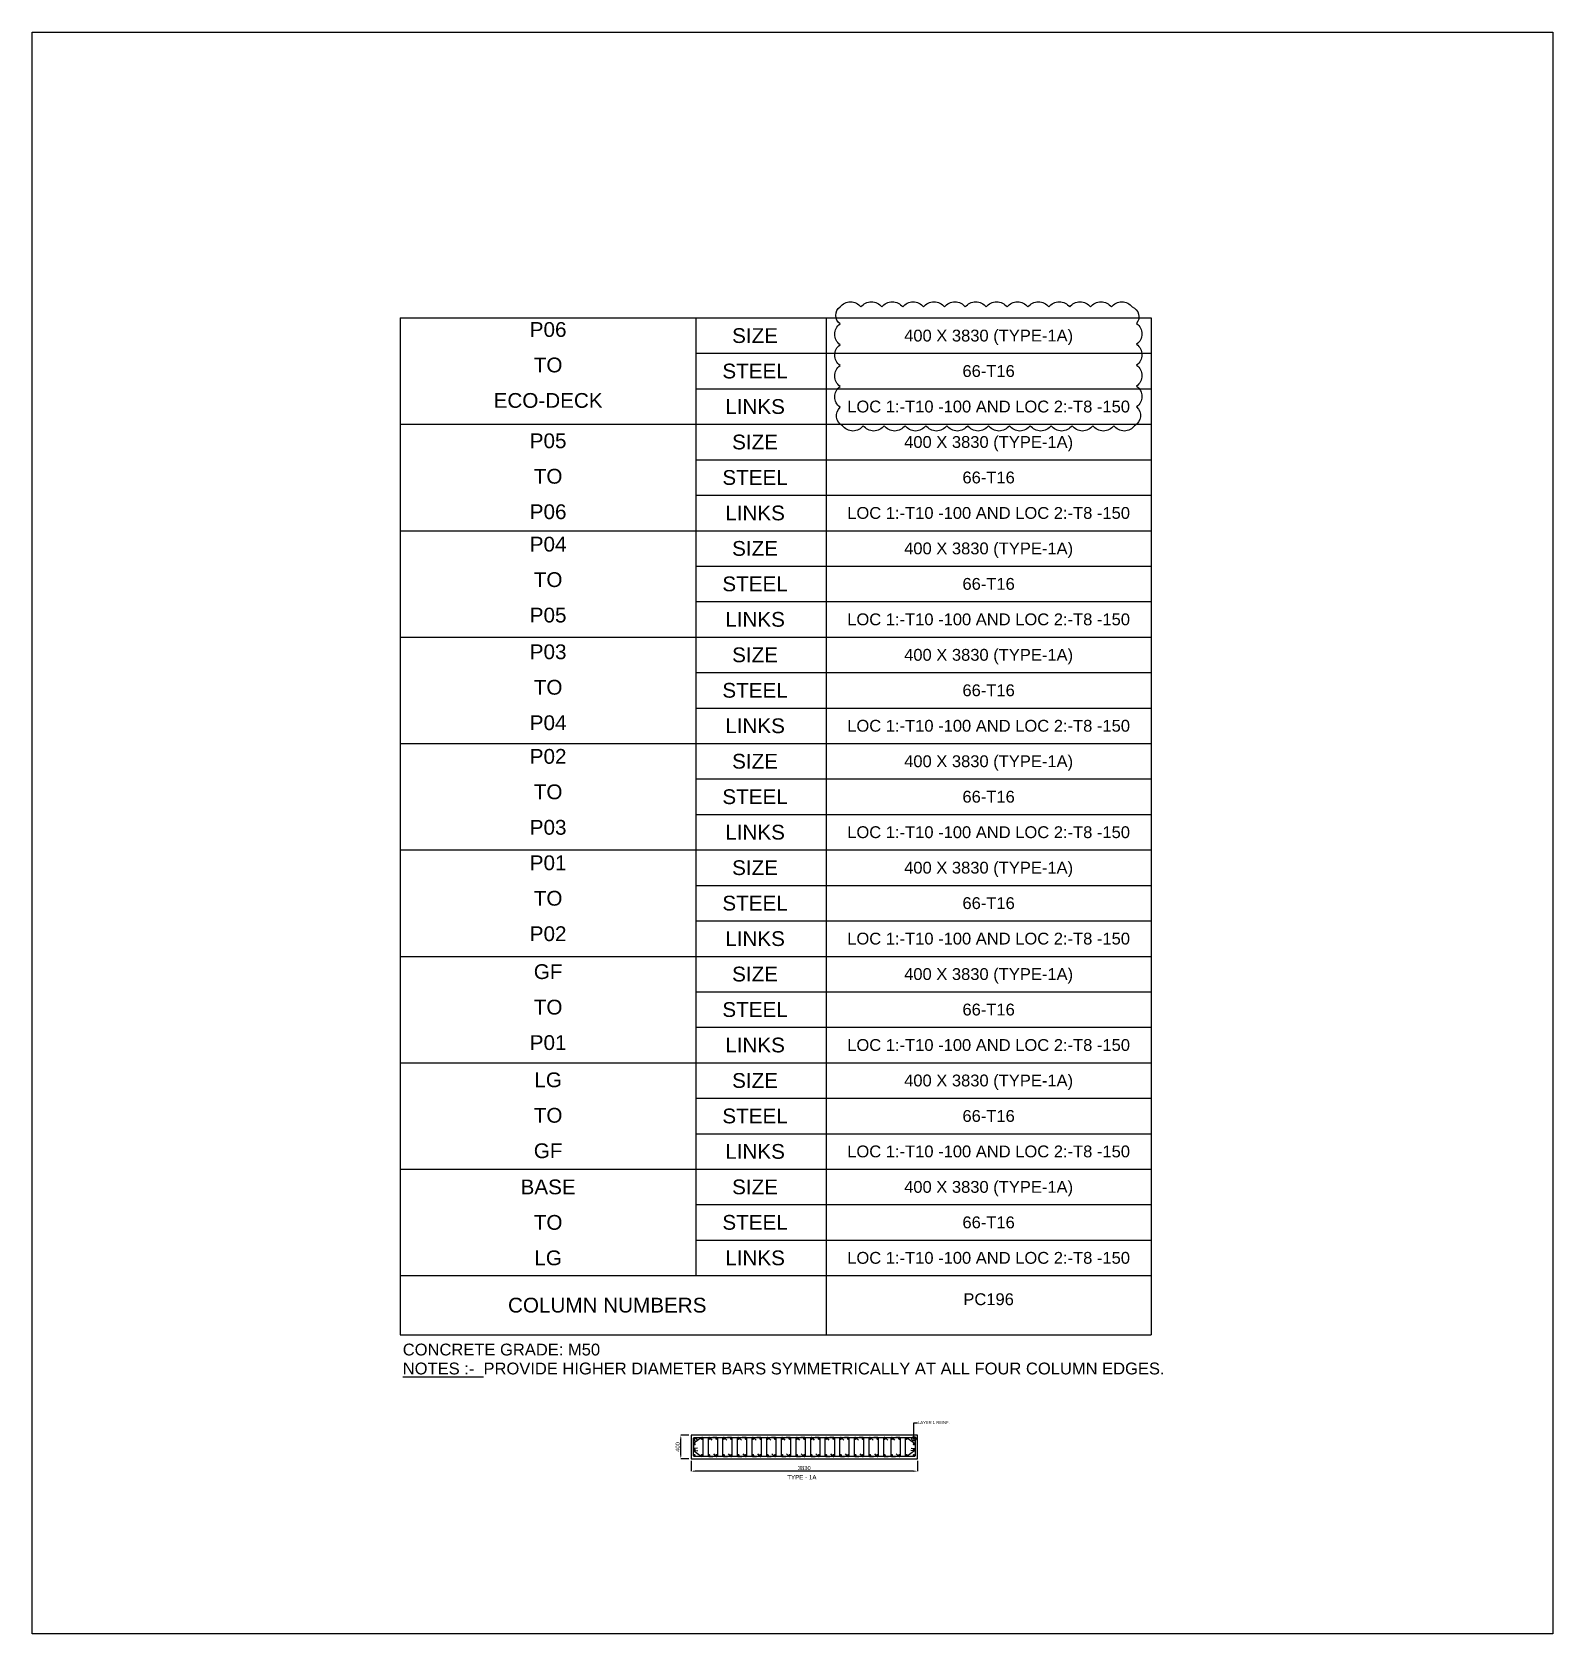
# Model space of a CAD drawing. Header units: inches. Extents: x -108913 to -83190, y -174818 to -147721.
import ezdxf
from ezdxf.enums import TextEntityAlignment as Align

# ---------------------------------------------------------------- set-up
doc = ezdxf.new("R2010")
doc.units = ezdxf.units.IN
doc.header["$LTSCALE"] = 10
doc.header["$MEASUREMENT"] = 0
for name, color, linetype in [('S- REVISED RFI', 1, 'Continuous'), ('S-ANNO-DIM-25', 10, 'Continuous'), ('S-ANNO-DIM-35', 1, 'Continuous'), ('S-ANNO-LEGN', 252, 'Continuous'), ('S-ANNO-TEXT', 3, 'Continuous'), ('S-ANNO-TEXT-SUBHDNG', 4, 'Continuous'), ('S-ANNO-TEXTB', 4, 'Continuous'), ('S-COLS-STPS', 9, 'Continuous'), ('S-DETL', 2, 'Continuous'), ('S-DRAWING SHEET', 5, 'Continuous'), ('S-REINF-DOT-HG', 4, 'Continuous')]:
    doc.layers.add(name, color=color, linetype=linetype)
doc.styles.add('GOKANI', font='arial.ttf')
doc.styles.add('GOKANI BOLD', font='ARIAL.TTF')
doc.dimstyles.new('S-DIM-25', dxfattribs={"dimscale": 25, "dimtxt": 2, "dimasz": 2, "dimexe": 0, "dimexo": 1, "dimgap": 0.5, "dimtad": 1, "dimdec": 0, "dimrnd": 5, "dimzin": 1, "dimdsep": 46, "dimtxsty": 'GOKANI', "dimcen": 0, "dimclrd": 1, "dimclre": 1, "dimclrt": 3, "dimadec": 0, "dimazin": 0, "dimtfac": 1, "dimtdec": 0, "dimtmove": 0, "dimatfit": 3, "dimfxl": 1, "dimtolj": 1, "dimtzin": 0, "dimarcsym": 0})
doc.dimstyles.new('S-DIM-35', dxfattribs={"dimscale": 35, "dimtxt": 2, "dimasz": 2, "dimexe": 0, "dimexo": 1, "dimgap": 0.5, "dimtad": 1, "dimdec": 0, "dimrnd": 5, "dimzin": 1, "dimdsep": 46, "dimtxsty": 'GOKANI', "dimcen": 0, "dimclrd": 1, "dimclre": 1, "dimclrt": 3, "dimadec": 0, "dimazin": 0, "dimtfac": 1, "dimtdec": 0, "dimtmove": 0, "dimatfit": 3, "dimfxl": 1, "dimtolj": 1, "dimtzin": 0, "dimarcsym": 0})

# ---------------------------------------------------------------- blocks, each defined once
blk = doc.blocks.new('*D209')
at = {"layer": 'S-ANNO-DIM-35', "color": 1, "lineweight": -2}
for p, q in [((-97768, -171890), (-97768, -172064)), ((-93938, -171890), (-93938, -172064)), ((-94008, -172064), (-97698, -172064))]:
    blk.add_line(p, q, dxfattribs=at)
at = {"layer": 'S-ANNO-DIM-35', "color": 1, "lineweight": -3}
for points in [[(-97698, -172052), (-97698, -172076), (-97768, -172064)], [(-94008, -172076), (-94008, -172052), (-93938, -172064)]]:
    blk.add_solid(points, dxfattribs=at)
at = {"layer": 'S-ANNO-DIM-35', "color": 3, "lineweight": -3, "insert": (-95853, -172011), "char_height": 70, "attachment_point": 5, "style": 'GOKANI'}
blk.add_mtext('\\A1;3830', dxfattribs=at)
blk = doc.blocks.new('*D210')
at = {"layer": 'S-ANNO-DIM-35', "color": 1, "lineweight": -2}
for p, q in [((-97803, -171455), (-97941, -171455)), ((-97941, -171785), (-97941, -171525)), ((-97803, -171855), (-97941, -171855))]:
    blk.add_line(p, q, dxfattribs=at)
at = {"layer": 'S-ANNO-DIM-35', "color": 1, "lineweight": -3}
for points in [[(-97929, -171525), (-97953, -171525), (-97941, -171455)], [(-97953, -171785), (-97929, -171785), (-97941, -171855)]]:
    blk.add_solid(points, dxfattribs=at)
at = {"layer": 'S-ANNO-DIM-35', "color": 3, "lineweight": -3, "insert": (-97994, -171655), "char_height": 70, "attachment_point": 5, "rotation": 90, "style": 'GOKANI'}
blk.add_mtext('\\A1;400', dxfattribs=at)

msp = doc.modelspace()

# ---------------------------------------------------------------- linework, layer by layer
at = {"layer": 'S- REVISED RFI', "lineweight": -3}
msp.add_lwpolyline([(-95246.9, -152371.1, -0.5), (-94893.9, -152371.1, -0.5), (-94540.9, -152371.1, -0.5), (-94187.9, -152371.1, -0.5), (-93834.9, -152371.1, -0.5), (-93481.9, -152371.1, -0.5), (-93128.9, -152371.1, -0.5), (-92775.9, -152371.1, -0.5), (-92422.9, -152371.1, -0.5), (-92069.9, -152371.1, -0.5), (-91716.9, -152371.1, -0.5), (-91363.9, -152371.1, -0.5), (-91010.9, -152371.1, -0.5), (-90657.9, -152371.1, -0.5), (-90304.9, -152371.1, -0.5), (-90231.2, -152650.3, -0.5), (-90231.2, -153003.3, -0.5), (-90231.2, -153356.3, -0.5), (-90231.2, -153709.3, -0.5), (-90231.2, -154062.3, -0.5), (-90265, -154381.5, -0.5), (-90618, -154381.5, -0.5), (-90971, -154381.5, -0.5), (-91324, -154381.5, -0.5), (-91677, -154381.5, -0.5), (-92030, -154381.5, -0.5), (-92383, -154381.5, -0.5), (-92736, -154381.5, -0.5), (-93089, -154381.5, -0.5), (-93442, -154381.5, -0.5), (-93795, -154381.5, -0.5), (-94148, -154381.5, -0.5), (-94501, -154381.5, -0.5), (-94854, -154381.5, -0.5), (-95207, -154381.5, -0.5), (-95246.9, -154068.5, -0.5), (-95246.9, -153715.5, -0.5), (-95246.9, -153362.5, -0.5), (-95246.9, -153009.5, -0.5), (-95246.9, -152656.5, -0.5)], format="xyb", close=True, dxfattribs=at)
at = {"layer": 'S-ANNO-DIM-25'}
msp.add_circle((-93998.1, -171514.7), 36.9, dxfattribs=at)
at = {"layer": 'S-ANNO-LEGN'}
for p, q in [((-102684.8, -152555.6), (-89984.8, -152555.6)), ((-102684.8, -152555.6), (-102684.8, -169755.6)), ((-97684.8, -152555.6), (-97684.8, -168755.6)), ((-97684.8, -152555.6), (-89984.8, -152555.6)), ((-95484.8, -152555.6), (-95484.8, -169755.6)), ((-89984.8, -152555.6), (-89984.8, -169755.6)), ((-97684.8, -153155.6), (-89984.8, -153155.6)), ((-97684.8, -153755.6), (-89984.8, -153755.6)), ((-102684.8, -154355.6), (-89984.8, -154355.6)), ((-97684.8, -154955.6), (-89984.8, -154955.6)), ((-97684.8, -155555.6), (-89984.8, -155555.6)), ((-102684.8, -156155.6), (-89984.8, -156155.6)), ((-97684.8, -156755.6), (-89984.8, -156755.6)), ((-97684.8, -157355.6), (-89984.8, -157355.6)), ((-102684.8, -157955.6), (-89984.8, -157955.6)), ((-97684.8, -158555.6), (-89984.8, -158555.6)), ((-97684.8, -159155.6), (-89984.8, -159155.6)), ((-102684.8, -159755.6), (-89984.8, -159755.6)), ((-97684.8, -160355.6), (-89984.8, -160355.6)), ((-97684.8, -160955.6), (-89984.8, -160955.6)), ((-102684.8, -161555.6), (-89984.8, -161555.6)), ((-97684.8, -162155.6), (-89984.8, -162155.6)), ((-97684.8, -162755.6), (-89984.8, -162755.6)), ((-102684.8, -163355.6), (-89984.8, -163355.6)), ((-97684.8, -163955.6), (-89984.8, -163955.6)), ((-97684.8, -164555.6), (-89984.8, -164555.6)), ((-102684.8, -165155.6), (-89984.8, -165155.6)), ((-97684.8, -165755.6), (-89984.8, -165755.6)), ((-97684.8, -166355.6), (-89984.8, -166355.6)), ((-102684.8, -166955.6), (-89984.8, -166955.6)), ((-97684.8, -166955.6), (-89984.8, -166955.6)), ((-97684.8, -167555.6), (-89984.8, -167555.6)), ((-97684.8, -168155.6), (-89984.8, -168155.6)), ((-102684.8, -168755.6), (-89984.8, -168755.6)), ((-97684.8, -168755.6), (-89984.8, -168755.6)), ((-102684.8, -169755.6), (-89984.8, -169755.6)), ((-102684.8, -169755.6), (-89984.8, -169755.6))]:
    msp.add_line(p, q, dxfattribs=at)
at = {"layer": 'S-COLS-STPS', "lineweight": -3, "flags": 128}
for points in [[(-97685.5, -171565.6), (-97722.2, -171528.8, -0.6681786), (-97708.1, -171494.7), (-93998.1, -171494.7, -0.4142136), (-93978.1, -171514.7), (-93978.1, -171794.7, -0.4142136), (-93998.1, -171814.7), (-97708.1, -171814.7, -0.4142136), (-97728.1, -171794.7), (-97728.1, -171514.7, -0.6681786), (-97693.9, -171500.5), (-97657.2, -171537.3)], [(-97659.4, -171674.3), (-97710.9, -171681.5, 0.6681786), (-97720.1, -171717.3), (-97596.5, -171810.6, 0.6190751), (-97564.4, -171794.7), (-97564.4, -171514.7, 0.6190751), (-97596.5, -171498.7), (-97720.1, -171592.1, 0.2352731), (-97728.1, -171608), (-97728.1, -171701.4, 0.4555025), (-97705.3, -171721.2), (-97653.8, -171714)], [(-97409.8, -171537.3), (-97446.6, -171500.5, 0.6681786), (-97480.8, -171514.7), (-97480.8, -171794.7, 0.4142136), (-97460.8, -171814.7), (-97400.8, -171814.7)], [(-97388, -171772.1), (-97351.2, -171808.8, 0.6681786), (-97317.1, -171794.7), (-97317.1, -171514.7, 0.4142136), (-97337.1, -171494.7), (-97397.1, -171494.7)], [(-97162.5, -171537.3), (-97199.3, -171500.5, 0.6681786), (-97233.4, -171514.7), (-97233.4, -171794.7, 0.4142136), (-97213.4, -171814.7), (-97153.4, -171814.7)], [(-97140.7, -171772.1), (-97103.9, -171808.8, 0.6681786), (-97069.8, -171794.7), (-97069.8, -171514.7, 0.4142136), (-97089.8, -171494.7), (-97149.8, -171494.7)], [(-96915.2, -171537.3), (-96951.9, -171500.5, 0.6681786), (-96986.1, -171514.7), (-96986.1, -171794.7, 0.4142136), (-96966.1, -171814.7), (-96906.1, -171814.7)], [(-96893.3, -171772.1), (-96856.6, -171808.8, 0.6681786), (-96822.4, -171794.7), (-96822.4, -171514.7, 0.4142136), (-96842.4, -171494.7), (-96902.4, -171494.7)], [(-96667.8, -171537.3), (-96704.6, -171500.5, 0.6681786), (-96738.8, -171514.7), (-96738.8, -171794.7, 0.4142136), (-96718.8, -171814.7), (-96658.8, -171814.7)], [(-96646, -171772.1), (-96609.2, -171808.8, 0.6681786), (-96575.1, -171794.7), (-96575.1, -171514.7, 0.4142136), (-96595.1, -171494.7), (-96655.1, -171494.7)], [(-96420.5, -171537.3), (-96457.3, -171500.5, 0.6681786), (-96491.4, -171514.7), (-96491.4, -171794.7, 0.4142136), (-96471.4, -171814.7), (-96411.4, -171814.7)], [(-96398.7, -171772.1), (-96361.9, -171808.8, 0.6681786), (-96327.8, -171794.7), (-96327.8, -171514.7, 0.4142136), (-96347.8, -171494.7), (-96407.8, -171494.7)], [(-96173.2, -171537.3), (-96209.9, -171500.5, 0.6681786), (-96244.1, -171514.7), (-96244.1, -171794.7, 0.4142136), (-96224.1, -171814.7), (-96164.1, -171814.7)], [(-96151.3, -171772.1), (-96114.6, -171808.8, 0.6681786), (-96080.4, -171794.7), (-96080.4, -171514.7, 0.4142136), (-96100.4, -171494.7), (-96160.4, -171494.7)], [(-95925.8, -171537.3), (-95962.6, -171500.5, 0.6681786), (-95996.8, -171514.7), (-95996.8, -171794.7, 0.4142136), (-95976.8, -171814.7), (-95916.8, -171814.7)], [(-95904, -171772.1), (-95867.2, -171808.8, 0.6681786), (-95833.1, -171794.7), (-95833.1, -171514.7, 0.4142136), (-95853.1, -171494.7), (-95913.1, -171494.7)], [(-95678.5, -171537.3), (-95715.3, -171500.5, 0.6681786), (-95749.4, -171514.7), (-95749.4, -171794.7, 0.4142136), (-95729.4, -171814.7), (-95669.4, -171814.7)], [(-95656.7, -171772.1), (-95619.9, -171808.8, 0.6681786), (-95585.8, -171794.7), (-95585.8, -171514.7, 0.4142136), (-95605.8, -171494.7), (-95665.8, -171494.7)], [(-95431.2, -171537.3), (-95467.9, -171500.5, 0.6681786), (-95502.1, -171514.7), (-95502.1, -171794.7, 0.4142136), (-95482.1, -171814.7), (-95422.1, -171814.7)], [(-95409.3, -171772.1), (-95372.6, -171808.8, 0.6681786), (-95338.4, -171794.7), (-95338.4, -171514.7, 0.4142136), (-95358.4, -171494.7), (-95418.4, -171494.7)], [(-95183.8, -171537.3), (-95220.6, -171500.5, 0.6681786), (-95254.8, -171514.7), (-95254.8, -171794.7, 0.4142136), (-95234.8, -171814.7), (-95174.8, -171814.7)], [(-95162, -171772.1), (-95125.2, -171808.8, 0.6681786), (-95091.1, -171794.7), (-95091.1, -171514.7, 0.4142136), (-95111.1, -171494.7), (-95171.1, -171494.7)], [(-94936.5, -171537.3), (-94973.3, -171500.5, 0.6681786), (-95007.4, -171514.7), (-95007.4, -171794.7, 0.4142136), (-94987.4, -171814.7), (-94927.4, -171814.7)], [(-94914.7, -171772.1), (-94877.9, -171808.8, 0.6681786), (-94843.8, -171794.7), (-94843.8, -171514.7, 0.4142136), (-94863.8, -171494.7), (-94923.8, -171494.7)], [(-94689.2, -171537.3), (-94725.9, -171500.5, 0.6681786), (-94760.1, -171514.7), (-94760.1, -171794.7, 0.4142136), (-94740.1, -171814.7), (-94680.1, -171814.7)], [(-94667.3, -171772.1), (-94630.6, -171808.8, 0.6681786), (-94596.4, -171794.7), (-94596.4, -171514.7, 0.4142136), (-94616.4, -171494.7), (-94676.4, -171494.7)], [(-94441.8, -171537.3), (-94478.6, -171500.5, 0.6681786), (-94512.8, -171514.7), (-94512.8, -171794.7, 0.4142136), (-94492.8, -171814.7), (-94432.8, -171814.7)], [(-94318.2, -171537.3), (-94354.9, -171500.5, 0.6681786), (-94389.1, -171514.7), (-94389.1, -171794.7, 0.4142136), (-94369.1, -171814.7), (-94309.1, -171814.7)], [(-94296.3, -171772.1), (-94259.6, -171808.8, 0.6681786), (-94225.4, -171794.7), (-94225.4, -171514.7, 0.4142136), (-94245.4, -171494.7), (-94305.4, -171494.7)], [(-94046.8, -171674.3), (-93995.3, -171681.5, -0.6681786), (-93986, -171717.3), (-94109.7, -171810.6, -0.6190751), (-94141.8, -171794.7), (-94141.8, -171514.7, -0.6190751), (-94109.7, -171498.7), (-93986, -171592.1, -0.2352731), (-93978.1, -171608), (-93978.1, -171701.4, -0.4555025), (-94000.9, -171721.2), (-94052.4, -171714)]]:
    msp.add_lwpolyline(points, format="xyb", dxfattribs=at)
at = {"layer": 'S-DETL', "lineweight": -3}
msp.add_lwpolyline([(-97768.1, -171454.7), (-97768.1, -171854.7), (-93938.1, -171854.7), (-93938.1, -171454.7)], close=True, dxfattribs=at)
at = {"layer": 'S-REINF-DOT-HG', "lineweight": -3, "const_width": 20, "flags": 128}
for points in [[(-97708.1, -171504.7, 1), (-97708.1, -171524.7, 1)], [(-97584.4, -171504.7, 1), (-97584.4, -171524.7, 1)], [(-97460.8, -171504.7, 1), (-97460.8, -171524.7, 1)], [(-97337.1, -171504.7, 1), (-97337.1, -171524.7, 1)], [(-97213.4, -171504.7, 1), (-97213.4, -171524.7, 1)], [(-97089.8, -171504.7, 1), (-97089.8, -171524.7, 1)], [(-96966.1, -171504.7, 1), (-96966.1, -171524.7, 1)], [(-96842.4, -171504.7, 1), (-96842.4, -171524.7, 1)], [(-96718.8, -171504.7, 1), (-96718.8, -171524.7, 1)], [(-96595.1, -171504.7, 1), (-96595.1, -171524.7, 1)], [(-96471.4, -171504.7, 1), (-96471.4, -171524.7, 1)], [(-96347.8, -171504.7, 1), (-96347.8, -171524.7, 1)], [(-96224.1, -171504.7, 1), (-96224.1, -171524.7, 1)], [(-96100.4, -171504.7, 1), (-96100.4, -171524.7, 1)], [(-95976.8, -171504.7, 1), (-95976.8, -171524.7, 1)], [(-95853.1, -171504.7, 1), (-95853.1, -171524.7, 1)], [(-95729.4, -171504.7, 1), (-95729.4, -171524.7, 1)], [(-95605.8, -171504.7, 1), (-95605.8, -171524.7, 1)], [(-95482.1, -171504.7, 1), (-95482.1, -171524.7, 1)], [(-95358.4, -171504.7, 1), (-95358.4, -171524.7, 1)], [(-95234.8, -171504.7, 1), (-95234.8, -171524.7, 1)], [(-95111.1, -171504.7, 1), (-95111.1, -171524.7, 1)], [(-94987.4, -171504.7, 1), (-94987.4, -171524.7, 1)], [(-94863.8, -171504.7, 1), (-94863.8, -171524.7, 1)], [(-94740.1, -171504.7, 1), (-94740.1, -171524.7, 1)], [(-94616.4, -171504.7, 1), (-94616.4, -171524.7, 1)], [(-94492.8, -171504.7, 1), (-94492.8, -171524.7, 1)], [(-94369.1, -171504.7, 1), (-94369.1, -171524.7, 1)], [(-94245.4, -171504.7, 1), (-94245.4, -171524.7, 1)], [(-94121.8, -171504.7, 1), (-94121.8, -171524.7, 1)], [(-93998.1, -171504.7, 1), (-93998.1, -171524.7, 1)], [(-97708.1, -171598, 1), (-97708.1, -171618, 1)], [(-97708.1, -171691.4, 1), (-97708.1, -171711.4, 1)], [(-97708.1, -171784.7, 1), (-97708.1, -171804.7, 1)], [(-97584.4, -171784.7, 1), (-97584.4, -171804.7, 1)], [(-97460.8, -171784.7, 1), (-97460.8, -171804.7, 1)], [(-97337.1, -171784.7, 1), (-97337.1, -171804.7, 1)], [(-97213.4, -171784.7, 1), (-97213.4, -171804.7, 1)], [(-97089.8, -171784.7, 1), (-97089.8, -171804.7, 1)], [(-96966.1, -171784.7, 1), (-96966.1, -171804.7, 1)], [(-96842.4, -171784.7, 1), (-96842.4, -171804.7, 1)], [(-96718.8, -171784.7, 1), (-96718.8, -171804.7, 1)], [(-96595.1, -171784.7, 1), (-96595.1, -171804.7, 1)], [(-96471.4, -171784.7, 1), (-96471.4, -171804.7, 1)], [(-96347.8, -171784.7, 1), (-96347.8, -171804.7, 1)], [(-96224.1, -171784.7, 1), (-96224.1, -171804.7, 1)], [(-96100.4, -171784.7, 1), (-96100.4, -171804.7, 1)], [(-95976.8, -171784.7, 1), (-95976.8, -171804.7, 1)], [(-95853.1, -171784.7, 1), (-95853.1, -171804.7, 1)], [(-95729.4, -171784.7, 1), (-95729.4, -171804.7, 1)], [(-95605.8, -171784.7, 1), (-95605.8, -171804.7, 1)], [(-95482.1, -171784.7, 1), (-95482.1, -171804.7, 1)], [(-95358.4, -171784.7, 1), (-95358.4, -171804.7, 1)], [(-95234.8, -171784.7, 1), (-95234.8, -171804.7, 1)], [(-95111.1, -171784.7, 1), (-95111.1, -171804.7, 1)], [(-94987.4, -171784.7, 1), (-94987.4, -171804.7, 1)], [(-94863.8, -171784.7, 1), (-94863.8, -171804.7, 1)], [(-94740.1, -171784.7, 1), (-94740.1, -171804.7, 1)], [(-94616.4, -171784.7, 1), (-94616.4, -171804.7, 1)], [(-94492.8, -171784.7, 1), (-94492.8, -171804.7, 1)], [(-94369.1, -171784.7, 1), (-94369.1, -171804.7, 1)], [(-94245.4, -171784.7, 1), (-94245.4, -171804.7, 1)], [(-94121.8, -171784.7, 1), (-94121.8, -171804.7, 1)], [(-93998.1, -171598, 1), (-93998.1, -171618, 1)], [(-93998.1, -171691.4, 1), (-93998.1, -171711.4, 1)], [(-93998.1, -171784.7, 1), (-93998.1, -171804.7, 1)]]:
    msp.add_lwpolyline(points, format="xyb", close=True, dxfattribs=at)

# ---------------------------------------------------------------- texts
at = {"layer": 'S-ANNO-TEXT', "style": 'GOKANI'}
for s, p in [('400 X 3830 (TYPE-1A)', (-92734.8, -152855.6)), ('66-T16', (-92734.8, -153455.6)), ('LOC 1:-T10 -100 AND LOC 2:-T8 -150', (-92734.8, -154055.6)), ('400 X 3830 (TYPE-1A)', (-92734.8, -154655.6)), ('66-T16', (-92734.8, -155255.6)), ('LOC 1:-T10 -100 AND LOC 2:-T8 -150', (-92734.8, -155855.6)), ('400 X 3830 (TYPE-1A)', (-92734.8, -156455.6)), ('66-T16', (-92734.8, -157055.6)), ('LOC 1:-T10 -100 AND LOC 2:-T8 -150', (-92734.8, -157655.6)), ('400 X 3830 (TYPE-1A)', (-92734.8, -158255.6)), ('66-T16', (-92734.8, -158855.6)), ('LOC 1:-T10 -100 AND LOC 2:-T8 -150', (-92734.8, -159455.6)), ('400 X 3830 (TYPE-1A)', (-92734.8, -160055.6)), ('66-T16', (-92734.8, -160655.6)), ('LOC 1:-T10 -100 AND LOC 2:-T8 -150', (-92734.8, -161255.6)), ('400 X 3830 (TYPE-1A)', (-92734.8, -161855.6)), ('66-T16', (-92734.8, -162455.6)), ('LOC 1:-T10 -100 AND LOC 2:-T8 -150', (-92734.8, -163055.6)), ('400 X 3830 (TYPE-1A)', (-92734.8, -163655.6)), ('66-T16', (-92734.8, -164255.6)), ('LOC 1:-T10 -100 AND LOC 2:-T8 -150', (-92734.8, -164855.6)), ('400 X 3830 (TYPE-1A)', (-92734.8, -165455.6)), ('66-T16', (-92734.8, -166055.6)), ('LOC 1:-T10 -100 AND LOC 2:-T8 -150', (-92734.8, -166655.6)), ('400 X 3830 (TYPE-1A)', (-92734.8, -167255.6)), ('66-T16', (-92734.8, -167855.6)), ('LOC 1:-T10 -100 AND LOC 2:-T8 -150', (-92734.8, -168455.6))]:
    msp.add_text(s, height=200, dxfattribs=at).set_placement(p, align=Align.MIDDLE_CENTER)
msp.add_text('LAYER 1 REINF.', height=50, dxfattribs=at).set_placement((-93928.2, -171266.8, -1.9))
at = {"layer": 'S-ANNO-TEXT', "insert": (-92734.8, -169055.6), "char_height": 200, "attachment_point": 2, "style": 'GOKANI', "bg_fill": 2}
msp.add_mtext('{\\Fsansserif.shx|c0;PC196}', dxfattribs=at)
at = {"layer": 'S-ANNO-TEXT-SUBHDNG', "style": 'GOKANI BOLD'}
msp.add_text('TYPE - 1A', height=75, dxfattribs=at).set_placement((-96140.6, -172204.4, 0))
at = {"layer": 'S-ANNO-TEXT-SUBHDNG', "char_height": 200, "width": 14257.397, "attachment_point": 1, "style": 'GOKANI BOLD'}
for s, insert in [('CONCRETE GRADE: M50', (-102643.3, -169906.8)), ('{\\LNOTES :-}  PROVIDE HIGHER DIAMETER BARS SYMMETRICALLY AT ALL FOUR COLUMN EDGES.', (-102643.3, -170227.4))]:
    msp.add_mtext(s, dxfattribs=dict(at, insert=insert))
at = {"layer": 'S-ANNO-TEXTB', "style": 'GOKANI BOLD'}
for s, p in [('P06', (-100184.8, -152752.5)), ('SIZE', (-96684.8, -152855.6)), ('TO', (-100184.8, -153352.5)), ('STEEL', (-96684.8, -153455.6)), ('ECO-DECK', (-100184.8, -153952.5)), ('LINKS', (-96684.8, -154055.6)), ('P05', (-100184.8, -154635.2)), ('SIZE', (-96684.8, -154655.6)), ('TO', (-100184.8, -155235.2)), ('STEEL', (-96684.8, -155255.6)), ('P06', (-100184.8, -155835.2)), ('LINKS', (-96684.8, -155855.6)), ('P04', (-100184.8, -156383.5)), ('SIZE', (-96684.8, -156455.6)), ('TO', (-100184.8, -156983.5)), ('STEEL', (-96684.8, -157055.6)), ('P05', (-100184.8, -157583.5)), ('LINKS', (-96684.8, -157655.6)), ('P03', (-100184.8, -158204.2)), ('SIZE', (-96684.8, -158255.6)), ('TO', (-100184.8, -158804.2)), ('STEEL', (-96684.8, -158855.6)), ('P04', (-100184.8, -159404.2)), ('LINKS', (-96684.8, -159455.6)), ('P02', (-100184.8, -159973.2)), ('SIZE', (-96684.8, -160055.6)), ('TO', (-100184.8, -160573.2)), ('STEEL', (-96684.8, -160655.6)), ('P03', (-100184.8, -161173.2)), ('LINKS', (-96684.8, -161255.6)), ('P01', (-100184.8, -161773.2)), ('SIZE', (-96684.8, -161855.6)), ('TO', (-100184.8, -162373.2)), ('STEEL', (-96684.8, -162455.6)), ('P02', (-100184.8, -162973.2)), ('LINKS', (-96684.8, -163055.6)), ('GF', (-100184.8, -163614.5)), ('SIZE', (-96684.8, -163655.6)), ('TO', (-100184.8, -164214.5)), ('STEEL', (-96684.8, -164255.6)), ('P01', (-100184.8, -164814.5)), ('LINKS', (-96684.8, -164855.6)), ('LG', (-100184.8, -165444.3)), ('SIZE', (-96684.8, -165455.6)), ('TO', (-100184.8, -166044.3)), ('STEEL', (-96684.8, -166055.6)), ('GF', (-100184.8, -166644.3)), ('LINKS', (-96684.8, -166655.6)), ('BASE', (-100184.8, -167255.9)), ('SIZE', (-96684.8, -167255.6)), ('TO', (-100184.8, -167855.9)), ('STEEL', (-96684.8, -167855.6)), ('LG', (-100184.8, -168455.9)), ('LINKS', (-96684.8, -168455.6)), ('COLUMN NUMBERS', (-99184.8, -169255.6))]:
    msp.add_text(s, height=250, dxfattribs=at).set_placement(p, align=Align.MIDDLE_CENTER)

# ---------------------------------------------------------------- dimensions: what is measured, and where the dimension line sits
at = {"layer": 'S-ANNO-DIM-35', "lineweight": -3}
dim = msp.add_linear_dim(base=(-97940.8, -171454.7), p1=(-97768.1, -171854.7), p2=(-97768.1, -171454.7), angle=90, dimstyle='S-DIM-35', dxfattribs=at)
dim.commit()
dim.dimension.update_dxf_attribs({"geometry": '*D210', "text_midpoint": (-97994.1, -171654.7)})
dim = msp.add_linear_dim(base=(-97768.1, -172064.1), p1=(-93938.1, -171854.7), p2=(-97768.1, -171854.7), dimstyle='S-DIM-35', dxfattribs=at)
dim.commit()
dim.dimension.update_dxf_attribs({"geometry": '*D209', "text_midpoint": (-95853.1, -172010.8)})

# ---------------------------------------------------------------- leaders
at = {"layer": 'S-ANNO-DIM-25'}
msp.add_leader([(-93998.1, -171477.8), (-93998.1, -171245.6), (-93937.8, -171245.6)], dimstyle='S-DIM-25', override={"dimgap": 0.5, "dimtad": 0}, dxfattribs=at)

# ---------------------------------------------------------------- next in the draw order: linework, layer by layer
at = {"layer": 'S-DRAWING SHEET'}
msp.add_lwpolyline([(-108913.2, -147721.1), (-83190.2, -147721.1), (-83190.2, -174817.7), (-108913.2, -174817.7)], close=True, dxfattribs=at)

doc.saveas('drawing.dxf')
